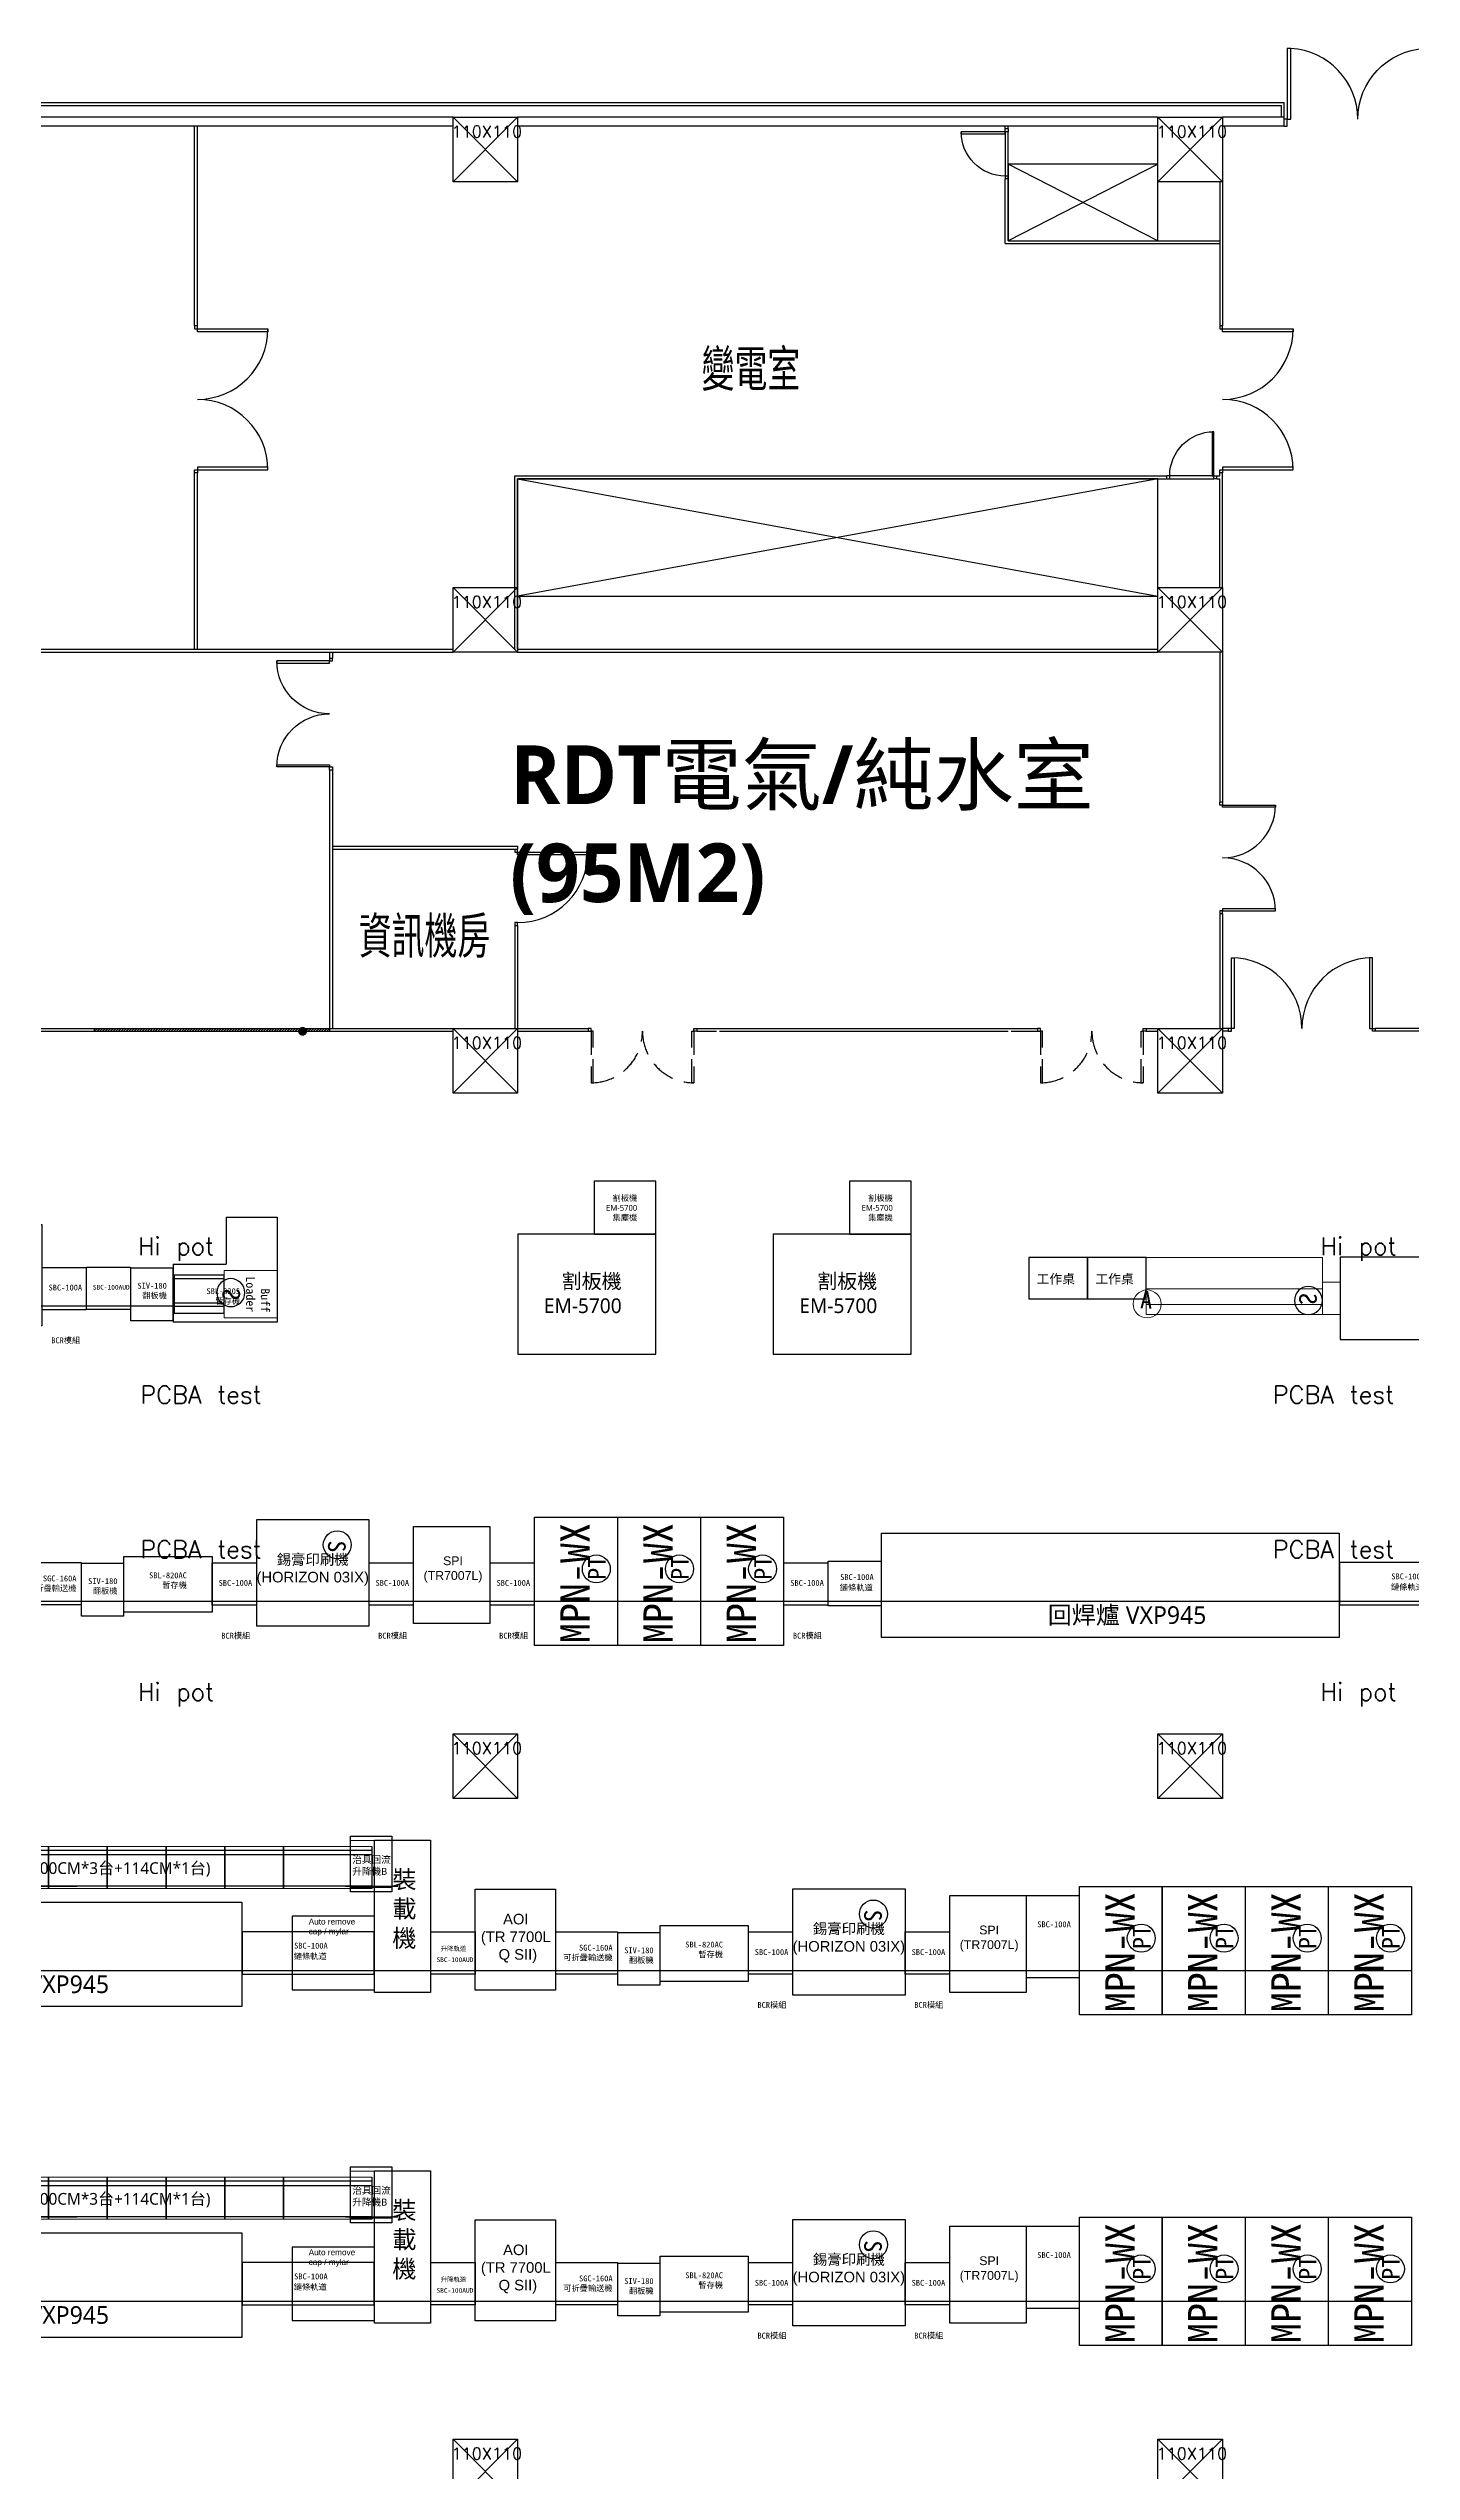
# Model space of a CAD drawing. Extents: x -80 to 56020, y 18240 to 42185.
# Drawn here: x 4856 to 7177, y 23200 to 27322 of the extents above; entities that cross this region are included whole.
import ezdxf
from ezdxf.enums import TextEntityAlignment as Align

# ---------------------------------------------------------------- set-up
doc = ezdxf.new("R2010")
doc.units = 0
doc.header["$LTSCALE"] = 200
for name, pattern in [('CENTER2', [1.125, 0.75, -0.125, 0.125, -0.125]), ('HIDDEN', [0.3, 0.2, -0.1]), ('XFAB-L20$0$HIDDEN', [0.3, 0.2, -0.1])]:
    doc.linetypes.add(name, pattern=pattern)
for name, color, linetype in [('003线体&大型设备', 7, 'Continuous'), ('006网点层', 21, 'Continuous'), ('air and power', 7, 'Continuous'), ('CEN', 8, 'Continuous'), ('MAIN', 7, 'Continuous'), ('SMT Line', 5, 'Continuous'), ('TEXT', 3, 'Continuous'), ('XFAB-L20$0$8', 8, 'Continuous'), ('XFAB-L20$0$COL', 1, 'Continuous'), ('XFAB-L20$0$CR-PARTITION', 155, 'XFAB-L20$0$HIDDEN'), ('XFAB-L20$0$DOR', 4, 'Continuous'), ('XFAB-L20$0$HATCH', 15, 'Continuous'), ('XFAB-L20$0$ina', 4, 'Continuous'), ('XFAB-L20$0$OPEN', 8, 'Continuous'), ('XFAB-L20$0$WALL-C', 6, 'Continuous'), ('XFAB-L20$0$WALL-CR', 5, 'XFAB-L20$0$HIDDEN'), ('XFAB-L20$0$WALL-P', 3, 'Continuous'), ('才腹', 6, 'Continuous'), ('緯穎生產設備', 7, 'Continuous')]:
    doc.layers.add(name, color=color, linetype=linetype)
doc.layers.add('005电力', color=1, linetype='CENTER2', lineweight=13)
doc.layers.get('005电力').off()
doc.styles.add('AEH', font='SIMPLEX', dxfattribs={"bigfont": 'CHINESET.shx'})
doc.styles.add('C1', font='SIMPLEX.shx', dxfattribs={"bigfont": 'CHINESET.shx'})
doc.styles.add('CCAD', font='TXT', dxfattribs={"bigfont": 'CCAD'})
doc.styles.add('DIM', font='simplex.shx', dxfattribs={"bigfont": 'chineset.shx'})
doc.styles.add('Fire', font='times.ttf')
doc.styles.add('SIMSUN', font='SimSun.ttf')
doc.styles.get("Standard").update_dxf_attribs({"font": 'txt.shx', "bigfont": 'chineset.shx'})
doc.styles.add('XFAB-L20$0$CHINA', font='simplex.shx', dxfattribs={"width": 0.75, "bigfont": 'chineset.shx'})

# ---------------------------------------------------------------- blocks, each defined once
blk = doc.blocks.new('XFAB-L20$0$C-110x110')
at = {"layer": 'Defpoints'}
for p, q in [((55, -55), (-55, 55)), ((-55, -55), (55, 55))]:
    blk.add_line(p, q, dxfattribs=at)
at = {"layer": 'XFAB-L20$0$COL'}
blk.add_lwpolyline([(-55, 55), (55, 55), (55, -55), (-55, -55)], close=True, dxfattribs=at)
at = {"layer": 'Defpoints', "style": 'XFAB-L20$0$CHINA'}
blk.add_text('110X110', height=20, dxfattribs=at).set_placement((-57.4, 30.5), align=Align.MIDDLE_LEFT)
blk = doc.blocks.new('XFAB-L20$0$door-2')
at = {"layer": 'XFAB-L20$0$DOR'}
for points in [[(0, 0.5), (0.02, 0.5), (0.02, 0), (0, 0)], [(1, 0.5), (0.98, 0.5), (0.98, 0), (1, 0)]]:
    blk.add_lwpolyline(points, close=True, dxfattribs=at)
for centre, start, end in [((0, 0), 0, 90), ((1, 0), 90, 180)]:
    blk.add_arc(centre, 0.5, start, end, dxfattribs=at)
blk = doc.blocks.new('XFAB-L20$0$door')
at = {"layer": 'XFAB-L20$0$DOR'}
blk.add_lwpolyline([(0, 1), (0.04, 1), (0.04, 0), (0, 0)], close=True, dxfattribs=at)
blk.add_arc((0, 0), 1, 0, 90, dxfattribs=at)
blk = doc.blocks.new('XFAB-L20$0$DOORD1')
for p, q in [((0.05, 1), (0, 1)), ((0, 1), (0, 0)), ((0.05, 0), (0.05, 1)), ((0, 0), (0.05, 0))]:
    blk.add_line(p, q)
at = {"color": 0}
blk.add_arc((-0.002, -0.001), 1.002, 0.0519, 87.0105, dxfattribs=at)
blk = doc.blocks.new('SFCS')
at = {"layer": 'air and power', "color": 0}
blk.add_circle((64056.5, -177356.3, 0), 23.8, dxfattribs=at)
at = {"layer": 'air and power', "color": 0, "insert": (64048.9, -177342, 0), "char_height": 30, "width": 153.239, "attachment_point": 1, "style": 'SIMSUN'}
blk.add_mtext('S', dxfattribs=at)
blk = doc.blocks.new('三截750軌道')
at = {"color": 6}
blk.add_line((15348.2, 12711.5), (15123.2, 12711.5), dxfattribs=at)
blk.add_lwpolyline([(15123.2, 12705.7), (15348.2, 12705.7), (15348.2, 12777.7), (15123.2, 12777.7)], close=True)
at = {"layer": '003线体&大型设备', "color": 251, "linetype": 'ByBlock', "char_height": 10, "attachment_point": 3, "style": 'SIMSUN'}
for s, insert, width in [('{\\fSimSun|b0|i0|c134|p2;鏈條軌道}', (15267, 12741.3, 52513.9), 72.364), ('{\\fSimSun|b0|i0|c134|p2;\\C3;SBC-100A}', (15268.8, 12759.3, 53811.9), 72.349)]:
    blk.add_mtext(s, dxfattribs=dict(at, insert=insert, width=width))
blk = doc.blocks.new('回焊爐 VXP945')
at = {"color": 6}
blk.add_line((14206.8, 12128.4), (13427.8, 12128.4), dxfattribs=at)
blk.add_lwpolyline([(13427.8, 12245), (14206.8, 12245), (14206.8, 12067.4), (13427.8, 12067.4)], close=True)
at = {"insert": (13710.8, 12120.5, 41689.4), "char_height": 12, "width": 274.852, "attachment_point": 1, "style": 'C1'}
blk.add_mtext('{\\fMicrosoft JhengHei|b0|i0|c136|p34;\\H2.5x;\\C251;回焊爐 VXP945}', dxfattribs=at)
blk = doc.blocks.new('SBC-100AUD')
at = {"color": 6}
blk.add_line((14263.1, 12469.5, -10064.2), (14188.1, 12469.5, -10064.2), dxfattribs=at)
at = {"elevation": -10064.2}
blk.add_lwpolyline([(14188.1, 12535.7), (14263.1, 12535.7), (14263.1, 12463.7), (14188.1, 12463.7)], close=True, dxfattribs=at)
at = {"color": 251}
blk.add_text('升降軌道', height=8, dxfattribs=at).set_placement((14204.9, 12502.5, 53914.7))
at = {"layer": '003线体&大型设备', "color": 3, "style": 'SIMSUN'}
blk.add_text('SBC-100AUD', height=8, rotation=360, dxfattribs=at).set_placement((14197.6, 12484.4, 53916.1))
blk = doc.blocks.new('TR7700LQ SⅡ')
at = {"color": 6}
blk.add_line((14629.3, 12415.4), (14492.8, 12415.4), dxfattribs=at)
blk.add_lwpolyline([(14492.8, 12554.4), (14629.3, 12554.4), (14629.3, 12382.4), (14492.8, 12382.4)], close=True)
at = {"color": 3, "insert": (14462.4, 12512.4), "char_height": 18, "attachment_point": 1, "style": 'DIM'}
blk.add_mtext_dynamic_manual_height_columns('\\pxqc;{\\fArial|b0|i0|c0|p34;\\C251;AOI\\P(TR 7700L\\P Q SII)}', width=198.788, gutter_width=150, heights=[0], dxfattribs=at)
blk = doc.blocks.new('SGC-160A')
at = {"color": 6}
blk.add_line((14696.9, 12502.8), (14591.9, 12502.8), dxfattribs=at)
blk.add_lwpolyline([(14591.9, 12569), (14696.9, 12569), (14696.9, 12497), (14591.9, 12497)], close=True)
at = {"layer": '003线体&大型设备', "color": 251, "linetype": 'ByBlock', "insert": (14688.7, 12519.3, 51757.8), "char_height": 10, "width": 85.136, "attachment_point": 9, "style": 'SIMSUN'}
blk.add_mtext('{\\W1.86014; }{\\fSimSun|b0|i0|c134|p2;\\C3;SGC-160A\\C251;\\P\\C3;可折疊輸送機}', dxfattribs=at)
blk = doc.blocks.new('SIV-180')
at = {"color": 6}
blk.add_line((14644.8, 12447.4), (14573.3, 12447.4), dxfattribs=at)
blk.add_lwpolyline([(14573.3, 12512.9), (14644.8, 12512.9), (14644.8, 12422.9), (14573.3, 12422.9)], close=True)
at = {"layer": '003线体&大型设备', "color": 251, "linetype": 'ByBlock', "insert": (14634.4, 12459.5, 52194.3), "char_height": 10, "width": 72.349, "attachment_point": 9, "style": 'SIMSUN'}
blk.add_mtext('{\\fSimSun|b0|i0|c134|p2;\\C3;SIV-180\\P翻板機}', dxfattribs=at)
blk = doc.blocks.new('SBL-820AC')
at = {"color": 6}
blk.add_line((14978, 13219.2), (14828, 13219.2), dxfattribs=at)
blk.add_lwpolyline([(14828, 13296.2), (14978, 13296.2), (14978, 13201.2), (14828, 13201.2)], close=True)
at = {"layer": '003线体&大型设备', "color": 251, "linetype": 'ByBlock', "insert": (14935.2, 13241.1, 52484.7), "char_height": 10, "width": 72.349, "attachment_point": 9, "style": 'SIMSUN'}
blk.add_mtext('{\\fSimSun|b0|i0|c134|p2;\\C3;SBL-820AC\\P暫存機}', dxfattribs=at)
blk = doc.blocks.new('SBC-100A')
at = {"color": 6}
blk.add_line((11219, 12469.5, -10064.2), (11144, 12469.5, -10064.2), dxfattribs=at)
at = {"elevation": -10064.2}
blk.add_lwpolyline([(11144, 12535.7), (11219, 12535.7), (11219, 12463.7), (11144, 12463.7)], close=True, dxfattribs=at)
at = {"layer": '003线体&大型设备', "color": 251, "linetype": 'ByBlock', "char_height": 10, "width": 72.349, "attachment_point": 9, "style": 'SIMSUN'}
for s, insert in [('{\\fSimSun|b0|i0|c134|p2;\\C3;SBC-100A}', (11211.9, 12496.2, -20656.3)), ('{{\\C3;BCR模組}}', (11208.7, 12405.4, -20656.3))]:
    blk.add_mtext(s, dxfattribs=dict(at, insert=insert))
blk = doc.blocks.new('錫膏印刷機')
at = {"color": 6}
blk.add_line((12288.5, 12679.8), (12097.5, 12679.8), dxfattribs=at)
blk.add_lwpolyline([(12097.5, 12819.3), (12288.5, 12819.3), (12288.5, 12638.3), (12097.5, 12638.3)], close=True)
at = {"layer": '006网点层', "color": 251, "linetype": 'ByBlock', "lineweight": 9, "rotation": 270}
blk.add_blockref('SFCS', (189591, 76832.9, -39979.1), dxfattribs=at)
at = {"color": 2, "true_color": 0xf1eb1f, "insert": (12091.5, 12760.5, -39979.1), "char_height": 18, "attachment_point": 1, "style": 'DIM'}
blk.add_mtext_dynamic_manual_height_columns('\\pxqc;{\\fMicrosoft JhengHei|b0|i0|c136|p34;\\C251;錫膏印刷機\\fArial|b0|i0|c0|p34;\\P(HORIZON 03IX)}', width=202.768, gutter_width=150, heights=[79.8], dxfattribs=at)
blk = doc.blocks.new('SPI')
at = {"color": 6}
blk.add_line((11991.9, 12608.9), (11861.9, 12608.9), dxfattribs=at)
blk.add_lwpolyline([(11861.9, 12736.9), (11991.9, 12736.9), (11991.9, 12571.9), (11861.9, 12571.9)], close=True)
at = {"color": 2, "true_color": 0xf1eb1f, "insert": (11871, 12685.9), "char_height": 15, "attachment_point": 1, "style": 'DIM'}
blk.add_mtext_dynamic_manual_height_columns('\\pxqc;{\\fArial|b0|i0|c0|p34;\\C251;SPI\\P(TR7007L)}', width=116.167, gutter_width=150, heights=[0], dxfattribs=at)
blk = doc.blocks.new('側插機')
at = {"color": 6}
blk.add_line((15712, 12560), (15622, 12560), dxfattribs=at)
blk.add_lwpolyline([(15622, 12688), (15712, 12688), (15712, 12548), (15622, 12548)], close=True)
at = {"layer": '003线体&大型设备', "color": 251, "linetype": 'ByBlock', "insert": (15697.7, 12634, 51427.7), "char_height": 10, "width": 72.349, "attachment_point": 9, "style": 'SIMSUN'}
blk.add_mtext('{\\fSimSun|b0|i0|c134|p2;\\C3;SBC-100A}', dxfattribs=at)
blk = doc.blocks.new('PT200')
at = {"layer": 'air and power', "color": 0}
blk.add_circle((103287.5, -165340.3, 0), 23.8, dxfattribs=at)
at = {"layer": 'air and power', "color": 0, "insert": (103269, -165326, 0), "char_height": 30, "width": 153.239, "attachment_point": 1, "style": 'SIMSUN'}
blk.add_mtext('PT', dxfattribs=at)
blk = doc.blocks.new('NPM-W2')
at = {"color": 6}
blk.add_line((12029.1, 12412.5), (11888.1, 12412.5), dxfattribs=at)
blk.add_lwpolyline([(11888.1, 12556), (12029.1, 12556), (12029.1, 12337.6), (11888.1, 12337.6)], close=True)
at = {"layer": '006网点层', "color": 251, "linetype": 'ByBlock', "lineweight": 9, "rotation": 90}
blk.add_blockref('PT200', (-153347, -90819.5, -10461.7), dxfattribs=at)
at = {"layer": '003线体&大型设备', "color": 251, "linetype": 'ByBlock', "insert": (11931.9, 12341.9, -10458.8), "char_height": 50, "width": 231.858, "attachment_point": 1, "rotation": 90, "style": 'SIMSUN'}
blk.add_mtext('{\\fSimSun|b0|i0|c134|p2;MPN-WX}', dxfattribs=at)
blk = doc.blocks.new('裝載機-NEW')
at = {"color": 6}
blk.add_line((13554.1, 11050), (13458.8, 11050), dxfattribs=at)
blk.add_lwpolyline([(13458.8, 11272.2), (13554.1, 11272.2), (13554.1, 11013.2), (13458.8, 11013.2)], close=True)
at = {"layer": '003线体&大型设备', "color": 6, "insert": (13489, 11220.6, 46584.9), "char_height": 30, "attachment_point": 1, "style": 'C1'}
blk.add_mtext_dynamic_manual_height_columns('\\pxsm1;{\\fMicrosoft JhengHei|b0|i0|c136|p34;裝載機}', width=43.926, gutter_width=1069.2, heights=[150.6], dxfattribs=at)
blk = doc.blocks.new('治具回流 100CM')
at = {"layer": 'air and power', "color": 2, "lineweight": 9}
for p, q in [((238, -109, -926.9), (138, -109, -926.9)), ((238, -180, -926.9), (138, -180, -926.9))]:
    blk.add_line(p, q, dxfattribs=at)
at = {"layer": '才腹', "color": 2}
for p, q in [((138, -180, -926.9), (138, -109, -926.9)), ((138, -115, -926.9), (238, -115, -926.9)), ((238, -123.2, -926.9), (138, -123.2, -926.9)), ((238, -109, -926.9), (238, -180, -926.9))]:
    blk.add_line(p, q, dxfattribs=at)
at = {"layer": '才腹', "color": 6}
blk.add_line((238, -176.2, -926.9), (138, -176.2, -926.9), dxfattribs=at)
blk = doc.blocks.new('150CM')
at = {"layer": 'air and power', "color": 2, "lineweight": 9}
for p, q in [((256, 49, -926.9), (106, 49, -926.9)), ((256, -22, -926.9), (106, -22, -926.9))]:
    blk.add_line(p, q, dxfattribs=at)
at = {"layer": '才腹', "color": 2}
for p, q in [((106, -22, -926.9), (106, 49, -926.9)), ((106, 43, -926.9), (256, 43, -926.9)), ((256, 49, -926.9), (256, -22, -926.9)), ((256, 34.8, -926.9), (106, 34.8, -926.9))]:
    blk.add_line(p, q, dxfattribs=at)
at = {"layer": '才腹', "color": 6}
blk.add_line((256, -18.2, -926.9), (106, -18.2, -926.9), dxfattribs=at)
blk = doc.blocks.new('治具升降機')
at = {"color": 150}
for p, q in [((0, 95), (70, 95)), ((0, 0), (0, 95)), ((70, 95), (70, 0)), ((70, 0), (0, 0))]:
    blk.add_line(p, q, dxfattribs=at)
at = {"color": 6}
blk.add_line((-8.7, 10, -495), (80.7, 10), dxfattribs=at)
at = {"layer": '003线体&大型设备', "color": 150, "linetype": 'ByBlock', "lineweight": 9}
for p, q in [((70, 87.5), (0, 87.5)), ((0, 87.5), (0, 7.5)), ((70, 7.5), (70, 87.5)), ((0, 7.5), (70, 7.5))]:
    blk.add_line(p, q, dxfattribs=at)
blk = doc.blocks.new('RCV')
at = {"color": 251}
for p in [(13008, 11918.6, 51753.6), (14092.1, 11918.6, 52116.6)]:
    blk.add_blockref('治具升降機', p, dxfattribs=at)
at = {"layer": '005电力'}
for name, p in [('治具回流 100CM', (12940, 12104.8, 52680.5)), ('治具回流 100CM', (13040, 12104.8, 52680.5)), ('治具回流 100CM', (13140, 12104.8, 52680.5)), ('治具回流 100CM', (13240, 12104.8, 52680.5)), ('治具回流 100CM', (13340, 12104.8, 52680.5)), ('治具回流 100CM', (13440, 12104.8, 52680.5)), ('治具回流 100CM', (13540, 12104.8, 52680.5)), ('治具回流 100CM', (13640, 12104.8, 52680.5)), ('治具回流 100CM', (13740, 12104.8, 52680.5)), ('150CM', (13872, 11946.8, 52680.5))]:
    blk.add_blockref(name, p, dxfattribs=at)
at = {"layer": '003线体&大型设备', "insert": (13013.4, 11989.8, 51753.6), "char_height": 12, "width": 64.65, "attachment_point": 1, "style": 'C1'}
blk.add_mtext('{\\fMicrosoft JhengHei|b0|i0|c136|p34;\\C3;治具回流升降機A}', dxfattribs=at)
at = {"layer": '003线体&大型设备', "insert": (13288.1, 11969.2, 54370.1), "char_height": 20, "attachment_point": 1, "style": 'C1'}
blk.add_mtext_dynamic_manual_height_columns('{\\fMicrosoft JhengHei|b0|i0|c136|p34;\\C3;治具回流線(天橋軌道 300CM*3台+114CM*1台)}', width=570.137, gutter_width=1308, heights=[28.3], dxfattribs=at)
at = {"layer": '003线体&大型设备', "color": 3, "insert": (14095, 11979.6, 51753.6), "char_height": 12, "width": 68.054, "attachment_point": 1, "style": 'C1'}
blk.add_mtext('{\\fMicrosoft JhengHei|b0|i0|c136|p34;治具回流升降機B}', dxfattribs=at)
blk = doc.blocks.new('A$Cfc5dd81f')
at = {"color": 4}
blk.add_line((2639.8, 219, -10064.152), (2748.262, 219, -10064.152), dxfattribs=at)
at = {"layer": '003线体&大型设备', "color": 2, "linetype": 'ByBlock', "elevation": -10064.152}
blk.add_lwpolyline([(3114.8, 42.6), (3254.8, 42.6), (3254.8, 167.6), (3114.8, 167.6)], close=True, dxfattribs=at)
at = {"color": 1}
for name, p in [('RCV', (-10877.748, -11709.592, -61817.724)), ('NPM-W2', (-7433.034, -12337.578, -10064.152)), ('NPM-W2', (-7292.034, -12337.578, -10064.152)), ('NPM-W2', (-7150.534, -12337.578, -10064.152)), ('NPM-W2', (-7009.034, -12337.578, -10064.152)), ('SPI', (-7627.767, -12534.016, -10064.152))]:
    blk.add_blockref(name, p, dxfattribs=at)
at = {"color": 6}
for name, p in [('裝載機-NEW', (-10203.514, -10975.099, -10064.152)), ('TR7700LQ SⅡ', (-11066.209, -12340.522, -10064.152)), ('回焊爐 VXP945', (-11177.504, -12053.454, -10064.152)), ('側插機', (-11257.365, -12485.095, -10064.152)), ('三截750軌道', (-12093.413, -12636.605, -10064.152)), ('SBC-100AUD', (-10836.958, -12394.61)), ('SGC-160A', (-11028.335, -12427.88, -10064.152)), ('SIV-180', (-10904.228, -12372.539, -10064.152)), ('SBL-820AC', (-11086.9, -13144.32, -10064.152))]:
    blk.add_blockref(name, p, dxfattribs=at)
for name, p in [('錫膏印刷機', (-8130.384, -12604.914, -10064.152)), ('SBC-100A', (-7252.358, -12394.61)), ('SBC-100A', (-6985.358, -12394.61))]:
    blk.add_blockref(name, p)
at = {"color": 2, "true_color": 0xf1eb1f, "insert": (3143.078, 163.678, -15765.365), "char_height": 10, "attachment_point": 1, "style": 'DIM'}
blk.add_mtext_dynamic_manual_height_columns('{\\fArial|b0|i0|c0|p34;Auto remove cap / mylar }', width=81.49534, gutter_width=150, heights=[34.828], dxfattribs=at)
blk = doc.blocks.new('SBC-100A-90-75')
at = {"color": 6}
blk.add_line((13247.6, 12492.5), (13157.6, 12492.5), dxfattribs=at)
blk.add_lwpolyline([(13157.6, 12561.5), (13247.6, 12561.5), (13247.6, 12485), (13157.6, 12485)], close=True)
at = {"layer": '003线体&大型设备', "color": 251, "linetype": 'ByBlock', "char_height": 10, "attachment_point": 3, "style": 'SIMSUN'}
for s, insert, width in [('{\\fSimSun|b0|i0|c134|p2;\\C3;SBC-100A}', (13234.9, 12539.2, 52681.8), 72.349), ('{\\fSimSun|b0|i0|c134|p2;鏈條軌道}', (13233.1, 12521.2, 51383.9), 72.364)]:
    blk.add_mtext(s, dxfattribs=dict(at, insert=insert, width=width))
blk = doc.blocks.new('A$C18304')
at = {"layer": 'CEN'}
blk.add_line((-390, 340), (1593, 340), dxfattribs=at)
at = {"layer": 'MAIN'}
for p, q in [((1499, 2127), (713, 2127)), ((713, 2127), (713, 2125)), ((743, 2125), (713, 2125)), ((713, 1125), (713, 2125)), ((713, 2125), (1499, 2125)), ((722, 1125), (722, 2125)), ((727, 1125), (727, 2125)), ((732, 1125), (732, 2125)), ((738, 1125), (738, 2125)), ((743, 1125), (743, 2125)), ((1469, 1125), (1469, 2125)), ((1469, 2125), (1499, 2125)), ((1473, 1125), (1473, 2125)), ((1479, 1125), (1479, 2125)), ((1484, 1125), (1484, 2125)), ((1489, 1125), (1489, 2125)), ((1499, 2125), (1499, 2127)), ((1499, 1125), (1499, 2125)), ((713, 2022), (696, 2022)), ((713, 1962), (696, 1962)), ((698, 1125), (698, 1962)), ((713, 1962), (698, 1962)), ((743, 1185), (743, 2035)), ((743, 2035), (785, 2035)), ((745, 1185), (745, 2035)), ((760, 1185), (760, 2035)), ((761, 1185), (761, 2035)), ((783, 1185), (783, 2035)), ((785, 1185), (785, 2035)), ((1427, 1185), (1427, 2035)), ((1469, 2035), (1427, 2035)), ((1428, 1185), (1428, 2035)), ((1450, 1185), (1450, 2035)), ((1452, 1185), (1452, 2035)), ((1466, 1185), (1466, 2035)), ((1469, 1185), (1469, 2035)), ((1499, 2022), (1516, 2022)), ((1499, 1962), (1516, 1962)), ((1499, 1962), (1514, 1962)), ((1514, 1125), (1514, 1962)), ((713, 1125), (698, 1125)), ((703, 1125), (1508, 1125)), ((703, 250), (703, 1125)), ((743, 1125), (713, 1125)), ((713, 1123), (713, 1125)), ((713, 1125), (1499, 1125)), ((1499, 1123), (713, 1123)), ((742, 1103), (742, 309)), ((746, 1103), (742, 1103)), ((743, 1185), (785, 1185)), ((746, 1103), (746, 313)), ((776, 1073), (746, 1073)), ((772, 1073), (772, 313)), ((776, 1073), (776, 313)), ((1469, 1185), (1427, 1185)), ((1436, 1073), (1436, 313)), ((1436, 1073), (1466, 1073)), ((1440, 1073), (1440, 313)), ((1466, 1103), (1466, 313)), ((1466, 1103), (1470, 1103)), ((1469, 1125), (1499, 1125)), ((1470, 1103), (1470, 309)), ((1488, 965), (1523, 965)), ((1488, 940), (1488, 965)), ((1488, 940), (1523, 940)), ((1499, 1125), (1499, 1123)), ((1499, 1125), (1514, 1125)), ((1508, 250), (1508, 1125)), ((1523, 940), (1523, 965)), ((703, 250), (1508, 250)), ((703, 250), (703, 15)), ((703, 40), (1508, 40)), ((718, 0), (1493, 0)), ((767, 309), (742, 309)), ((776, 313), (746, 313)), ((767, 313), (767, 309)), ((1436, 313), (1466, 313)), ((1445, 313), (1445, 309)), ((1445, 309), (1470, 309)), ((1488, 340), (1523, 340)), ((1488, 315), (1488, 340)), ((1488, 315), (1523, 315)), ((1508, 250), (1508, 15)), ((1523, 315), (1523, 340))]:
    blk.add_line(p, q, dxfattribs=at)
blk.add_lwpolyline([(-292, 290), (703, 290), (703, 1125), (-292, 1125)], close=True, dxfattribs=at)
for centre, radius, start, end in [((733, 1992), 50, 146.251, 213.749), ((696, 2017), 5, 90, 146.251), ((696, 1967), 5, 213.749, 270), ((1516, 2017), 5, 33.749, 90), ((1516, 1967), 5, 270, 326.251), ((1478, 1992), 50, 326.251, 33.749), ((718, 15), 15, 180, 270), ((1493, 15), 15, 270, 0)]:
    blk.add_arc(centre, radius, start, end, dxfattribs=at)
blk = doc.blocks.new('A$Ca6de3804')
at = {"color": 4}
for p, q in [((2813, 274.2, 2412.6), (2813, 194.2, 2412.6)), ((2813, 274.2, 2412.6), (2899.8, 274.2, 2412.6)), ((2899.8, 274.2, 2412.6), (2899.8, 95.5, 2412.6)), ((2723, 194.2, 2412.6), (2813, 194.2, 2412.6)), ((2723, 194.2, 2412.6), (2723, 95.5)), ((2724.8, 169.6, 2412.6), (2809.8, 169.6, 2412.6)), ((2724.8, 128.1), (2809.8, 128.1)), ((2899.8, 95.5, 2412.6), (2723, 95.5, 2412.6))]:
    blk.add_line(p, q, dxfattribs=at)
at = {"color": 251}
blk.add_line((2825.7, 185.8, 3257.6), (2825.7, 185.8, 3257.6), dxfattribs=at)
at = {"color": 6}
blk.add_line((2650.5, 122.6, -10064.2), (2575.5, 122.6, -10064.2), dxfattribs=at)
at = {"color": 3}
blk.add_line((2724.8, 122.6, 2412.6), (2809.8, 122.6, 2412.6), dxfattribs=at)
at = {"elevation": -10064.2}
blk.add_lwpolyline([(2575.5, 188.8), (2650.5, 188.8), (2650.5, 116.8), (2575.5, 116.8)], close=True, dxfattribs=at)
at = {"color": 4, "elevation": 2412.6}
blk.add_lwpolyline([(2724.8, 175.6), (2724.8, 110.6), (2809.8, 110.6), (2809.8, 175.6)], close=True, dxfattribs=at)
at = {"layer": '003线体&大型设备', "color": 4, "linetype": 'ByBlock', "lineweight": 9, "elevation": 2412.6}
blk.add_lwpolyline([(2899.8, 103.1), (2899.8, 183.1), (2809.8, 183.1), (2809.8, 103.1)], close=True, dxfattribs=at)
at = {"color": 251, "xscale": 0.1, "yscale": 0.1, "zscale": 0.1}
blk.add_blockref('A$C18304', (-9.3, 88.6, -10064.2), dxfattribs=at)
for name, p in [('錫膏印刷機', (-11878.5, -12557.3, -10064.2)), ('SBC-100A', (-11000.5, -12347)), ('SBC-100A', (-10733.5, -12347)), ('SBC-100A', (-10527.5, -12347)), ('SBC-100A', (-10027.5, -12347)), ('SBC-100A', (-8856.5, -12347)), ('SBC-100A', (-8644, -12347))]:
    blk.add_blockref(name, p)
at = {"color": 1}
for name, p in [('SPI', (-11375.9, -12486.4, -10064.2)), ('NPM-W2', (-11196.1, -12289.9, -10064.2)), ('NPM-W2', (-11054.6, -12289.9, -20128.3)), ('NPM-W2', (-10913.1, -12289.9, -10064.2))]:
    blk.add_blockref(name, p, dxfattribs=at)
at = {"color": 6}
for name, p in [('TR7700LQ SⅡ', (-12129.8, -12292.9, -10064.2)), ('回焊爐 VXP945', (-12145.3, -12005.8, -10064.2)), ('SBC-100A-90-75', (-11965.6, -12369.9, -10064.2)), ('三截750軌道', (-13061.2, -12588.9, -10064.2)), ('SIV-180', (-11922.3, -12324.9))]:
    blk.add_blockref(name, p, dxfattribs=at)
at = {"layer": '006网点层', "color": 251, "linetype": 'ByBlock', "lineweight": 9, "xscale": -1, "rotation": 90}
blk.add_blockref('SFCS', (-174535.3, 64202.2, 2608.2), dxfattribs=at)
at = {"layer": '003线体&大型设备', "color": 3, "style": 'SIMSUN'}
blk.add_text('SBC-100AUD', height=8, rotation=360, dxfattribs=at).set_placement((2586.2, 150.9, 43851.9))
at = {"layer": '003线体&大型设备', "color": 251, "linetype": 'ByBlock', "insert": (2887.1, 112.2, 2412.7), "char_height": 15, "width": 60.512, "attachment_point": 3, "rotation": 270, "style": 'SIMSUN'}
blk.add_mtext('Buff Loader', dxfattribs=at)
at = {"layer": '003线体&大型设备', "color": 251, "linetype": 'ByBlock', "insert": (2836.7, 153.2, 2608.2), "char_height": 10, "width": 72.349, "attachment_point": 3, "style": 'SIMSUN'}
blk.add_mtext('{{\\C3;SBL-820S\\P暫存機}}', dxfattribs=at)
blk = doc.blocks.new('SVP-750-AGV')
at = {"color": 6}
blk.add_line((11139, 12469.5, -10064.2), (10996, 12469.5, -10064.2), dxfattribs=at)
at = {"color": 0, "elevation": -10064.2}
blk.add_lwpolyline([(10996, 12565.6), (11139, 12565.6), (11139, 12457.1), (10996, 12457.1)], close=True, dxfattribs=at)
at = {"layer": '003线体&大型设备', "color": 251, "linetype": 'ByBlock', "insert": (11107.8, 12500.1, -10393.5), "char_height": 10, "width": 72.349, "attachment_point": 9, "style": 'SIMSUN'}
blk.add_mtext('{\\fSimSun|b0|i0|c134|p2;\\C3;SVP-750-AGV}\\P\\pxql;{\\fSimSun|b0|i0|c134|p2;\\C3;AGV吸板機}', dxfattribs=at)
blk = doc.blocks.new('A$C854afd69')
at = {"color": 4}
for p, q in [((5425, 274.2, -8857.9), (5425, 194.2, -8857.9)), ((5425, 274.2, -8857.9), (5511.8, 274.2, -8857.9)), ((5511.8, 274.2, -8857.9), (5511.8, 95.5, -8857.9)), ((5335, 194.2, -8857.9), (5425, 194.2, -8857.9)), ((5335, 194.2, -8857.9), (5335, 95.5, -11270.5)), ((5336.8, 169.6, -8857.9), (5421.8, 169.6, -8857.9)), ((5336.8, 128.1, -11270.5), (5421.8, 128.1, -11270.5)), ((5511.8, 95.5, -8857.9), (5335, 95.5, -8857.9))]:
    blk.add_line(p, q, dxfattribs=at)
at = {"color": 251}
blk.add_line((5437.7, 185.8, -8012.8), (5437.7, 185.8, -8012.8), dxfattribs=at)
at = {"color": 6}
for p, q in [((842.5, 122.6, -10064.2), (767.5, 122.6, -10064.2)), ((975.5, 122.6, 10064.2), (909, 122.6)), ((1049.5, 122.6), (974.5, 122.6))]:
    blk.add_line(p, q, dxfattribs=at)
at = {"color": 3}
blk.add_line((5336.8, 122.6, -8857.9), (5421.8, 122.6, -8857.9), dxfattribs=at)
for points in [[(767, 188.8), (842, 188.8), (842, 116.8), (767, 116.8)], [(843, 188.8), (908, 188.8), (908, 116.8), (843, 116.8)]]:
    blk.add_lwpolyline(points, close=True)
at = {"color": 4, "elevation": -8857.9}
blk.add_lwpolyline([(5336.8, 175.6), (5336.8, 110.6), (5421.8, 110.6), (5421.8, 175.6)], close=True, dxfattribs=at)
at = {"layer": '003线体&大型设备', "color": 4, "linetype": 'ByBlock', "lineweight": 9, "elevation": -8857.9}
blk.add_lwpolyline([(5511.8, 103.1), (5511.8, 183.1), (5421.8, 183.1), (5421.8, 103.1)], close=True, dxfattribs=at)
for name, p in [('錫膏印刷機', (-11803.5, -12557.3)), ('錫膏印刷機', (-9119, -12557.3)), ('SVP-750-AGV', (-10921, -12347, 10064.2)), ('SBC-100A', (-10925.5, -12347, 10064.2)), ('SBC-100A', (-10658.5, -12347, 10064.2)), ('SBC-100A', (-10452.5, -12347, 10064.2)), ('SBC-100A', (-9952.5, -12347, 10064.2)), ('SBC-100A', (-8781.5, -12347, 10064.2)), ('SBC-100A', (-8241, -12347, 10064.2)), ('SBC-100A', (-7974, -12347, 10064.2)), ('SBC-100A', (-7768, -12347, 10064.2)), ('SBC-100A', (-7268, -12347, 10064.2)), ('SBC-100A', (-6097, -12347, 10064.2)), ('SBC-100A', (-5884.5, -12347, 10064.2))]:
    blk.add_blockref(name, p)
at = {"color": 1}
for name, p in [('SPI', (-11300.9, -12486.4)), ('NPM-W2', (-10979.6, -12289.9)), ('NPM-W2', (-10838.1, -12289.9)), ('SPI', (-8616.4, -12486.4)), ('NPM-W2', (-8436.6, -12289.9)), ('NPM-W2', (-8295.1, -12289.9, -10064.2)), ('NPM-W2', (-8153.6, -12289.9))]:
    blk.add_blockref(name, p, dxfattribs=at)
at = {"color": 6}
for name, p in [('TR7700LQ SⅡ', (-12054.8, -12292.9)), ('TR7700LQ SⅡ', (-9370.3, -12292.9)), ('回焊爐 VXP945', (-12070.3, -12005.8)), ('回焊爐 VXP945', (-9385.8, -12005.8)), ('SBC-100A-90-75', (-11890.6, -12369.9)), ('三截750軌道', (-12986.2, -12588.9)), ('SGC-160A', (-12016.9, -12380.2)), ('SIV-180', (-11892.8, -12324.9)), ('SBL-820AC', (-12075.5, -13096.7)), ('SBC-100A-90-75', (-9206.1, -12369.9)), ('三截750軌道', (-10301.7, -12588.9))]:
    blk.add_blockref(name, p, dxfattribs=at)
at = {"layer": '006网点层', "color": 251, "linetype": 'ByBlock', "lineweight": 9, "xscale": -1, "rotation": 90}
blk.add_blockref('SFCS', (-171923.3, 64202.2, -8662.3), dxfattribs=at)
at = {"layer": '003线体&大型设备', "color": 3, "style": 'SIMSUN'}
for p in [(777.8, 150.9, 53916.1), (846.5, 150.9, 53916.1)]:
    blk.add_text('SBC-100AUD', height=8, rotation=360, dxfattribs=at).set_placement(p)
at = {"layer": '003线体&大型设备', "color": 251, "linetype": 'ByBlock', "insert": (5499.1, 112.2, -8857.8), "char_height": 15, "width": 60.512, "attachment_point": 3, "rotation": 270, "style": 'SIMSUN'}
blk.add_mtext('Buff Loader', dxfattribs=at)
at = {"layer": '003线体&大型设备', "color": 251, "linetype": 'ByBlock', "insert": (5448.7, 153.2, -8662.3), "char_height": 10, "width": 72.349, "attachment_point": 3, "style": 'SIMSUN'}
blk.add_mtext('{{\\C3;SBL-820S\\P暫存機}}', dxfattribs=at)

msp = doc.modelspace()

# ---------------------------------------------------------------- hatches: boundary and pattern name
at = {"layer": 'XFAB-L20$0$HATCH', "linetype": 'ByBlock'}
h = msp.add_hatch(dxfattribs=at)
h.set_pattern_fill('ANSI31', color=256, style=0)
h.set_pattern_definition([(45, (4935, 25650), (-2.245064, 2.245064), [])])
h.paths.add_polyline_path([(5335, 25655), (4935, 25655), (4935, 25650), (5335, 25650)])

# ---------------------------------------------------------------- linework, layer by layer
at = {"layer": 'XFAB-L20$0$8', "linetype": 'ByBlock'}
for p, q in [((6485, 27180), (6485, 27105)), ((6490, 27105), (6490, 27180)), ((6840, 26595), (6765, 26595)), ((6765, 26590), (6840, 26590))]:
    msp.add_line(p, q, dxfattribs=at)
at = {"layer": 'XFAB-L20$0$CR-PARTITION'}
for p, q in [((5775, 25655), (5775, 25650)), ((5960, 25655), (5960, 25650)), ((6540, 25655), (6540, 25650)), ((6725, 25655), (6725, 25650))]:
    msp.add_line(p, q, dxfattribs=at)
for points in [[(5775, 25650), (5780, 25650), (5780, 25655), (5775, 25655)], [(5960, 25650), (5955, 25650), (5955, 25655), (5960, 25655)], [(6540, 25650), (6545, 25650), (6545, 25655), (6540, 25655)], [(6725, 25650), (6720, 25650), (6720, 25655), (6725, 25655)]]:
    msp.add_lwpolyline(points, dxfattribs=at)
for points in [[(5780, 25562.5), (5783.5, 25562.5), (5783.5, 25650), (5780, 25650)], [(5955, 25562.5), (5951.5, 25562.5), (5951.5, 25650), (5955, 25650)], [(6545, 25562.5), (6548.5, 25562.5), (6548.5, 25650), (6545, 25650)], [(6720, 25562.5), (6716.5, 25562.5), (6716.5, 25650), (6720, 25650)]]:
    msp.add_lwpolyline(points, close=True, dxfattribs=at)
for centre, start, end in [((5780, 25650), 270, 0), ((5955, 25650), 180, 270), ((6545, 25650), 270, 0), ((6720, 25650), 180, 270)]:
    msp.add_arc(centre, 87.5, start, end, dxfattribs=at)
at = {"layer": 'XFAB-L20$0$DOR', "linetype": 'ByBlock'}
for points in [[(6490, 27185), (6490, 27180), (6485, 27180), (6485, 27185)], [(6490, 27100), (6490, 27105), (6485, 27105), (6485, 27100)], [(5105, 26850), (5105, 26845), (5110, 26845), (5110, 26850)], [(6850, 26850), (6850, 26845), (6855, 26845), (6855, 26850)], [(5105, 26600), (5105, 26605), (5110, 26605), (5110, 26600)], [(6760, 26590), (6765, 26590), (6765, 26595), (6760, 26595)], [(6845, 26590), (6840, 26590), (6840, 26595), (6845, 26595)], [(6850, 26600), (6850, 26605), (6855, 26605), (6855, 26600)], [(5335, 26285), (5335, 26280), (5340, 26280), (5340, 26285)], [(5335, 26095), (5335, 26100), (5340, 26100), (5340, 26095)], [(6855, 26040), (6855, 26035), (6850, 26035), (6850, 26040)], [(6855, 25850), (6855, 25855), (6850, 25855), (6850, 25850)]]:
    msp.add_lwpolyline(points, dxfattribs=at)
at = {"layer": 'XFAB-L20$0$DOR', "color": 8, "extrusion": (1.49976e-32, 1.22465e-16, -1)}
msp.add_lwpolyline([(-6960, 27190), (-6965, 27190), (-6965, 27202), (-6960, 27202)], dxfattribs=at)
at = {"layer": 'XFAB-L20$0$DOR'}
for points in [[(5650, 25960), (5650, 25955), (5655, 25955), (5655, 25960)], [(5655, 25830), (5655, 25835), (5650, 25835), (5650, 25830)], [(6865, 25650), (6870, 25650), (6870, 25655), (6865, 25655)], [(7115, 25650), (7110, 25650), (7110, 25655), (7115, 25655)]]:
    msp.add_lwpolyline(points, dxfattribs=at)
at = {"layer": 'XFAB-L20$0$ina', "linetype": 'ByBlock', "const_width": 7.5}
msp.add_lwpolyline([(5285.27, 25650, 1), (5292.77, 25650, 1)], format="xyb", close=True, dxfattribs=at)
at = {"layer": 'XFAB-L20$0$OPEN'}
for p, q in [((6745, 26995), (6490, 27125)), ((6745, 27125), (6490, 26995)), ((6745, 26590), (5655, 26390)), ((5655, 26590), (6745, 26390))]:
    msp.add_line(p, q, dxfattribs=at)
for points in [[(6490, 26995), (6745, 26995), (6745, 27125), (6490, 27125)], [(5655, 26390), (6745, 26390), (6745, 26590), (5655, 26590)]]:
    msp.add_lwpolyline(points, close=True, dxfattribs=at)
at = {"layer": 'XFAB-L20$0$WALL-C'}
for p, q in [((3795, 27230), (6960, 27230)), ((3800, 27225), (6955, 27225)), ((6955, 27205), (6955, 27225)), ((6960, 27205), (6960, 27230))]:
    msp.add_line(p, q, dxfattribs=at)
at = {"layer": 'XFAB-L20$0$WALL-CR', "linetype": 'Continuous'}
for p, q in [((5105, 26850), (5105, 27190)), ((5110, 26850), (5110, 27190)), ((6485, 27185), (6485, 27190)), ((6490, 27185), (6485, 27185)), ((6490, 27185), (6490, 27190)), ((6485, 26990), (6485, 27100)), ((6490, 27100), (6485, 27100)), ((6490, 26995), (6490, 27100)), ((6850, 27095), (6850, 26850)), ((6855, 27095), (6855, 26850)), ((6485, 26990), (6850, 26990)), ((6490, 26995), (6850, 26995)), ((5110, 26850), (5105, 26850)), ((6855, 26850), (6850, 26850)), ((5105, 26300), (5105, 26600)), ((5110, 26600), (5105, 26600)), ((5110, 26300), (5110, 26600)), ((5650, 26595), (6760, 26595)), ((5650, 26300), (5650, 26595)), ((5655, 26590), (6760, 26590)), ((5655, 26300), (5655, 26590)), ((6760, 26590), (6760, 26595)), ((6845, 26595), (6850, 26595)), ((6845, 26590), (6845, 26595)), ((6845, 26590), (6850, 26590)), ((6850, 26595), (6850, 26600)), ((6855, 26600), (6850, 26600)), ((6850, 26405), (6850, 26590)), ((6855, 26405), (6855, 26600)), ((4455, 26300), (5545, 26300)), ((5655, 26300), (6745, 26300)), ((4455, 26295), (5545, 26295)), ((5335, 26295), (5335, 26285)), ((5335, 26285), (5340, 26285)), ((5340, 26295), (5340, 26285)), ((5655, 26295), (6745, 26295)), ((6850, 26295), (6850, 26040)), ((6855, 26295), (6855, 26040)), ((5335, 26095), (5335, 25955)), ((5335, 26095), (5340, 26095)), ((5340, 26095), (5340, 25955)), ((6855, 26040), (6850, 26040)), ((5335, 25965), (5335, 25955)), ((5335, 25955), (5335, 25650)), ((5340, 25965), (5655, 25965)), ((5340, 25960), (5655, 25960)), ((5340, 25955), (5340, 25655)), ((5655, 25965), (5655, 25960)), ((6850, 25850), (6850, 25655)), ((6855, 25850), (6850, 25850)), ((6855, 25850), (6855, 25655)), ((5650, 25830), (5650, 25655)), ((5650, 25830), (5655, 25830)), ((5655, 25830), (5655, 25655)), ((4455, 25655), (5545, 25655)), ((4455, 25650), (5545, 25650)), ((5655, 25655), (5775, 25655)), ((5655, 25650), (5775, 25650)), ((5960, 25655), (6540, 25655)), ((5960, 25650), (5993.4, 25650)), ((5998.4, 25650), (6490, 25650)), ((6495, 25650), (6540, 25650)), ((6725, 25655), (6745, 25655)), ((6725, 25650), (6745, 25650)), ((6865, 25655), (6855, 25655)), ((6865, 25650), (6855, 25650)), ((6865, 25650), (6865, 25655)), ((7280, 25655), (7115, 25655)), ((7115, 25650), (7115, 25655)), ((7280, 25650), (7115, 25650))]:
    msp.add_line(p, q, dxfattribs=at)
at = {"layer": 'XFAB-L20$0$WALL-CR', "linetype": 'ByBlock'}
msp.add_line((4935, 25650), (4935, 25655), dxfattribs=at)
at = {"layer": 'XFAB-L20$0$WALL-P'}
for p, q in [((5545, 27205), (4455, 27205)), ((5545, 27190), (4455, 27190)), ((6745, 27205), (5655, 27205)), ((6745, 27190), (5655, 27190)), ((6960, 27205), (6855, 27205)), ((6960, 27190), (6855, 27190)), ((6960, 27190), (6960, 27205))]:
    msp.add_line(p, q, dxfattribs=at)
at = {"layer": '緯穎生產設備', "color": 251, "linetype": 'ByBlock', "lineweight": 20}
for p, q in [((6725.1, 25168.121), (6725.1, 25265.09)), ((7024.902, 25265.052), (6725.1, 25265.087)), ((7024.902, 25265.052), (6725.1, 25265.017)), ((7024.901, 25168.183, 0), (7024.894, 25265.083, 0)), ((6725.1, 25212.152), (7024.902, 25212.152)), ((6725.1, 25212.152), (7024.902, 25212.152)), ((7024.902, 25185.152), (6725.1, 25185.152)), ((7024.902, 25185.152), (6725.1, 25185.152)), ((6725.1, 25168.121), (7024.902, 25168.152))]:
    msp.add_line(p, q, dxfattribs=at)
at = {"layer": '緯穎生產設備', "color": 8, "elevation": 12476.749}
for points in [[(5785.1, 25305), (5890.1, 25305), (5890.1, 25395), (5785.1, 25395)], [(6220.1, 25305), (6325.1, 25305), (6325.1, 25395), (6220.1, 25395)]]:
    msp.add_lwpolyline(points, close=True, dxfattribs=at)
at = {"layer": '緯穎生產設備', "color": 2, "linetype": 'ByBlock', "elevation": 12476.749}
for points in [[(5890.1, 25101), (5890.1, 25305), (5655.1, 25305), (5655.1, 25101)], [(6325.1, 25101), (6325.1, 25305), (6090.1, 25305), (6090.1, 25101)]]:
    msp.add_lwpolyline(points, close=True, dxfattribs=at)
at = {"layer": '緯穎生產設備'}
for points in [[(6625.1, 25265.017), (6525.1, 25265.017), (6525.1, 25195.017), (6625.1, 25195.017)], [(6725.1, 25265.017), (6625.1, 25265.017), (6625.1, 25195.017), (6725.1, 25195.017)], [(7773.402, 25265.652), (7054.902, 25265.652), (7054.902, 25125.652), (7773.402, 25125.652)]]:
    msp.add_lwpolyline(points, close=True, dxfattribs=at)
at = {"layer": '緯穎生產設備', "color": 251, "linetype": 'ByBlock', "lineweight": 20}
msp.add_lwpolyline([(7054.902, 25168.152), (7054.902, 25223.152), (7024.902, 25223.152), (7024.902, 25168.152)], close=True, dxfattribs=at)
at = {"layer": '緯穎生產設備', "color": 0, "lineweight": 20}
msp.add_circle((6726.542, 25186.234, -24.88), 23.799, dxfattribs=at)

# ---------------------------------------------------------------- block references
at = {"layer": 'XFAB-L20$0$COL'}
for p in [(5600, 27150), (6800, 27150), (5600, 26350), (6800, 26350), (5600, 25600), (6800, 25600), (5600, 24400), (6800, 24400), (5600, 23200), (6800, 23200)]:
    msp.add_blockref('XFAB-L20$0$C-110x110', p, dxfattribs=at)
at = {"layer": 'XFAB-L20$0$DOR', "extrusion": (1.49976e-32, 1.22465e-16, -1), "yscale": 120, "zscale": 120}
for p, xscale in [((-6965, 27202), -120), ((-7205, 27202), 120)]:
    msp.add_blockref('XFAB-L20$0$DOORD1', p, dxfattribs=dict(at, xscale=xscale))
at = {"layer": 'XFAB-L20$0$DOR', "linetype": 'ByBlock'}
for name, p, xscale, yscale, zscale, rotation in [('XFAB-L20$0$door', (6485, 27180), -75, 75, 75, 90), ('XFAB-L20$0$door-2', (5110, 26845), 240, 240, 240, 270), ('XFAB-L20$0$door-2', (6855, 26845), 240, 240, 240, 270), ('XFAB-L20$0$door-2', (5335, 26280), -180, 180, 180, 90), ('XFAB-L20$0$door-2', (6855, 26035), 180, 180, 180, 270)]:
    msp.add_blockref(name, p, dxfattribs=dict(at, xscale=xscale, yscale=yscale, zscale=zscale, rotation=rotation))
for name, p, xscale, yscale, zscale in [('XFAB-L20$0$door', (6840, 26595), -74.99999999999989, 75, 75), ('XFAB-L20$0$door-2', (6870, 25655), 240, 240, 240)]:
    msp.add_blockref(name, p, dxfattribs=dict(at, xscale=xscale, yscale=yscale, zscale=zscale))
at = {"layer": 'XFAB-L20$0$DOR', "xscale": 120, "yscale": 120, "zscale": 120, "rotation": 270}
msp.add_blockref('XFAB-L20$0$door', (5655, 25955), dxfattribs=at)
at = {"layer": '緯穎生產設備', "color": 3}
for name, p in [('A$Ca6de3804', (2345.8, 25059.775, 10064.152)), ('A$C854afd69', (2232.3, 24557.344)), ('A$Cfc5dd81f', (2156.3, 23976.9, 10064.152)), ('A$Cfc5dd81f', (2156.3, 23414.284, 10064.152))]:
    msp.add_blockref(name, p, dxfattribs=at)
at = {"layer": '緯穎生產設備', "color": 251, "linetype": 'ByBlock', "lineweight": 20, "xscale": -1, "rotation": 270}
msp.add_blockref('SFCS', (184357.402, -38864.47, -34.703), dxfattribs=at)

# ---------------------------------------------------------------- texts
at = {"insert": (5642.147, 26136.451), "char_height": 100, "attachment_point": 1, "style": 'C1'}
msp.add_mtext_dynamic_manual_height_columns('{\\fMicrosoft JhengHei|b1|i0|c136|p34;\\C61;\\c10088173;RDT電氣/純水室\\P(95M2)}', width=1042.46077, gutter_width=371.885, heights=[398.563], dxfattribs=at)
at = {"layer": 'SMT Line', "color": 2, "linetype": 'HIDDEN', "lineweight": 25, "char_height": 30, "style": 'CCAD'}
for s, insert, attachment_point, rotation in [('{\\Ftxt,ccad|c136;\\C1;Hi pot}', (5138.427, 25259.427, -14.435), 9, 0.005501), ('{\\Ftxt,ccad|c136;\\C1;PCBA test}', (5219.547, 25046.862, -14.435), 3, 0.005501), ('{\\Ftxt,ccad|c136;\\C1;PCBA test}', (5219.547, 24753.78, -14.435), 9, 359.994499), ('{\\Ftxt,ccad|c136;\\C1;PCBA test}', (6940.429, 24753.811, -14.435), 7, 0.011002), ('{\\Ftxt,ccad|c136;\\C1;Hi pot}', (5138.427, 24541.215, -14.435), 3, 359.994499), ('{\\Ftxt,ccad|c136;\\C1;Hi pot}', (7021.57, 24541.254, -14.435), 1, 0.011002)]:
    msp.add_mtext(s, dxfattribs=dict(at, insert=insert, attachment_point=attachment_point, rotation=rotation))
for s, insert, attachment_point in [('{\\Ftxt,ccad|c136;\\C1;Hi pot}', (7021.501, 25259.466, -14.435), 7), ('{\\Ftxt,ccad|c136;\\C1;PCBA test}', (6940.401, 25046.894, -14.435), 1)]:
    msp.add_mtext(s, dxfattribs=dict(at, insert=insert, attachment_point=attachment_point))
at = {"layer": 'TEXT', "color": 3, "lineweight": 20, "style": 'AEH', "width": 0.8}
for s, p in [('變電室', (5968.069, 26739.907)), ('資訊機房', (5384.513, 25775.323))]:
    msp.add_text(s, height=70, dxfattribs=at).set_placement(p)
at = {"layer": '緯穎生產設備', "color": 251, "linetype": 'ByBlock', "attachment_point": 3, "style": 'SIMSUN'}
for s, insert, char_height, width in [('\\pi16.60000;{\\fMicrosoft JhengHei|b0|i0|c136|p34;割板機}\\P{\\fMicrosoft JhengHei|b0|i0|c136|p34;EM-5700}\\P\\pt3;{\\fMicrosoft JhengHei|b0|i0|c136|p34;集塵機}', (5858.58, 25371.362, 13283.414), 10, 61.55995), ('\\pi16.60000;{\\fMicrosoft JhengHei|b0|i0|c136|p34;割板機}\\P{\\fMicrosoft JhengHei|b0|i0|c136|p34;EM-5700}\\P\\pt3;{\\fMicrosoft JhengHei|b0|i0|c136|p34;集塵機}', (6293.58, 25371.362, 13283.414), 10, 61.55995), ('{\\fMicrosoft JhengHei|b0|i0|c136|p34;割板機\\PEM-5700}', (5832.158, 25237.409, 11559.032), 25, 197.09657), ('{\\fMicrosoft JhengHei|b0|i0|c136|p34;割板機\\PEM-5700}', (6267.158, 25237.409, 11559.032), 25, 197.09657)]:
    msp.add_mtext(s, dxfattribs=dict(at, insert=insert, char_height=char_height, width=width))
at = {"layer": '緯穎生產設備', "color": 251, "linetype": 'ByBlock', "char_height": 16, "width": 2289.9694, "attachment_point": 9, "rotation": 359.999991, "style": 'Fire'}
for insert in [(6603.815, 25219.037, -432.325), (6703.815, 25219.037, -432.325)]:
    msp.add_mtext('{\\fMicrosoft JhengHei|b1|i0|c136|p34;\\C256;工作桌}', dxfattribs=dict(at, insert=insert))
at = {"layer": '緯穎生產設備', "color": 0, "lineweight": 20, "insert": (6735.771, 25208.171, -24.88), "char_height": 30, "width": 154.19424, "attachment_point": 3, "rotation": 358.121215, "style": 'SIMSUN'}
msp.add_mtext('A', dxfattribs=at)

doc.saveas('drawing.dxf')
